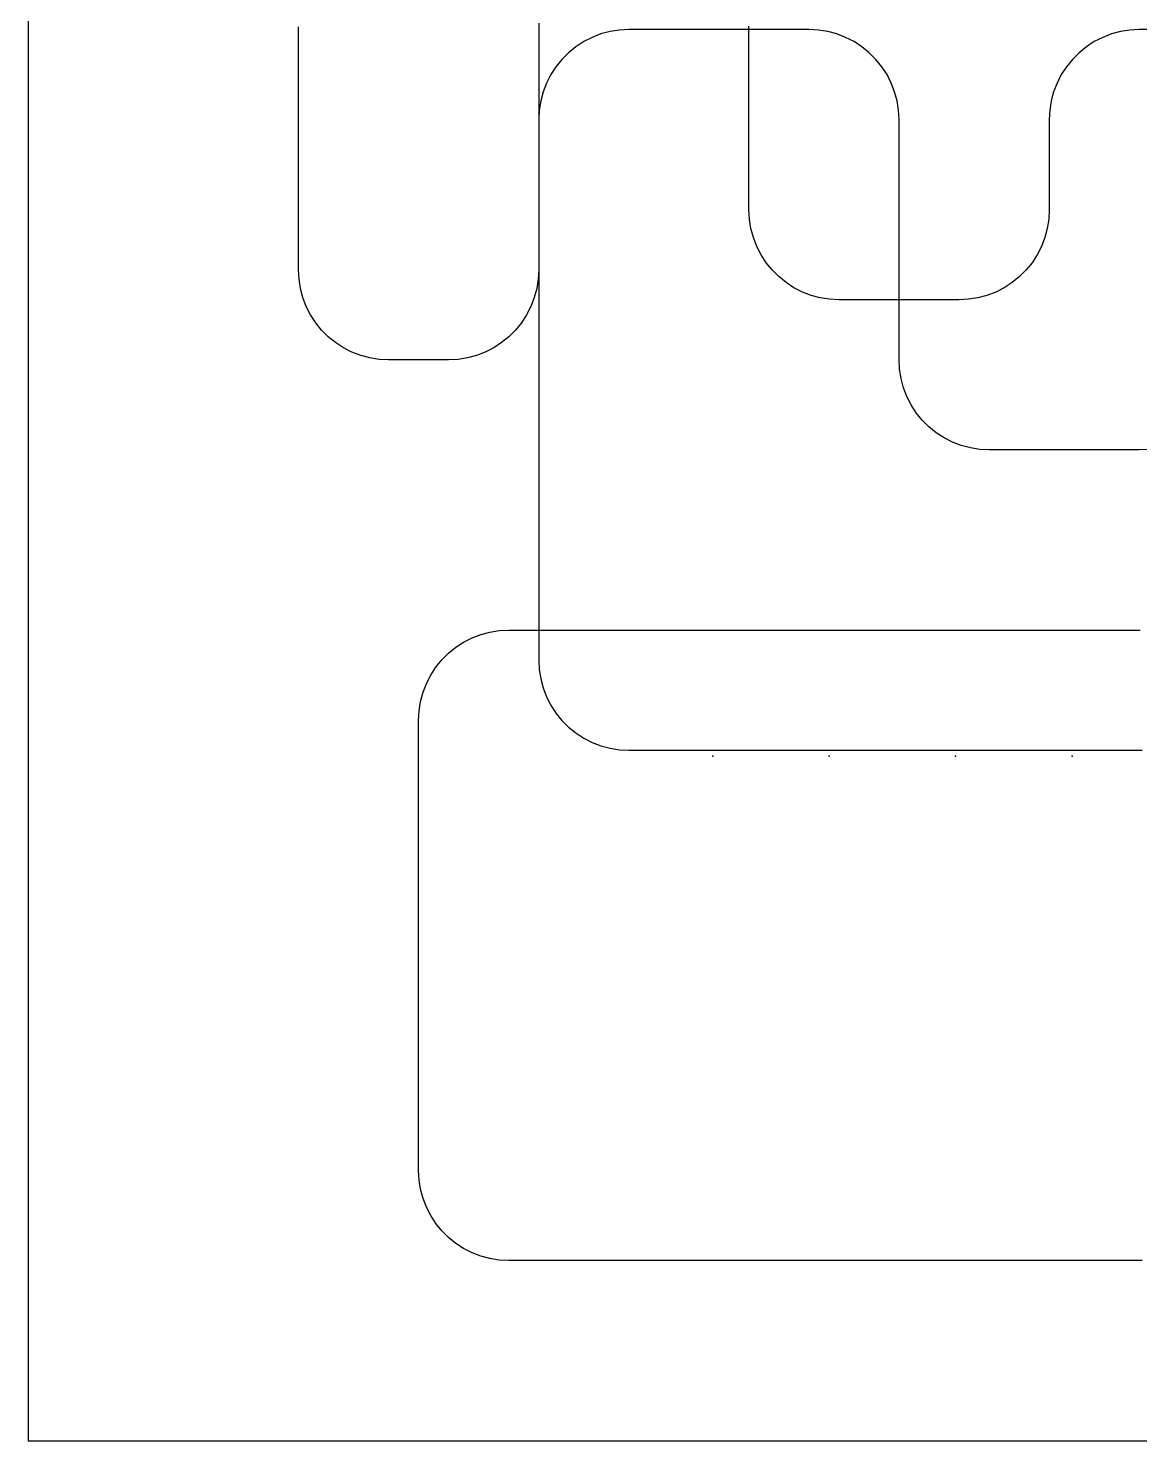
# Model space of a CAD drawing. Header units: millimetres. Extents: x 180000 to 328000, y 0 to 160000.
# Drawn here: x 180000 to 254029, y 0 to 94088 of the extents above; entities that cross this region are included whole.
import ezdxf

# ---------------------------------------------------------------- set-up
doc = ezdxf.new("R2010")
doc.units = ezdxf.units.MM
for name, color, linetype in [('CVS2_GUIDES', 2, 'Continuous'), ('FLOOR', 8, 'Continuous'), ('LOWER', 4, 'Continuous'), ('MIDDLE', 30, 'Continuous'), ('UPPER', 3, 'Continuous')]:
    doc.layers.add(name, color=color, linetype=linetype)

msp = doc.modelspace()

# ---------------------------------------------------------------- linework, layer by layer
at = {"layer": 'CVS2_GUIDES'}
for p in [(225588, 45600, 470), (233353, 45600, 470), (241765, 45600, 470), (249529, 45600, 470)]:
    msp.add_point(p, dxfattribs=at)
at = {"layer": 'FLOOR'}
msp.add_lwpolyline([(180000, 0), (328000, 0), (328000, 160000), (180000, 160000)], close=True, dxfattribs=at)
at = {"layer": 'LOWER'}
for p, q in [((198000, 93529, 350), (198000, 94176, 350)), ((198000, 92882, 350), (198000, 93529, 350)), ((217000, 93196, 350), (216473, 92854, 350)), ((217560, 93481, 350), (217000, 93196, 350)), ((218146, 93706, 350), (217560, 93481, 350)), ((218753, 93869, 350), (218146, 93706, 350)), ((219373, 93967, 350), (218753, 93869, 350)), ((220000, 94000, 350), (219373, 93967, 350)), ((220632, 94000, 350), (220000, 94000, 350)), ((221263, 94000, 350), (220632, 94000, 350)), ((221895, 94000, 350), (221263, 94000, 350)), ((222526, 94000, 350), (221895, 94000, 350)), ((223158, 94000, 350), (222526, 94000, 350)), ((223789, 94000, 350), (223158, 94000, 350)), ((224421, 94000, 350), (223789, 94000, 350)), ((225053, 94000, 350), (224421, 94000, 350)), ((225684, 94000, 350), (225053, 94000, 350)), ((226316, 94000, 350), (225684, 94000, 350)), ((226947, 94000, 350), (226316, 94000, 350)), ((227579, 94000, 350), (226947, 94000, 350)), ((228211, 94000, 350), (227579, 94000, 350)), ((228842, 94000, 350), (228211, 94000, 350)), ((229474, 94000, 350), (228842, 94000, 350)), ((230105, 94000, 350), (229474, 94000, 350)), ((230737, 94000, 350), (230105, 94000, 350)), ((231368, 94000, 350), (230737, 94000, 350)), ((232000, 94000, 350), (231368, 94000, 350)), ((232627, 93967, 350), (232000, 94000, 350)), ((233247, 93869, 350), (232627, 93967, 350)), ((233854, 93706, 350), (233247, 93869, 350)), ((234440, 93481, 350), (233854, 93706, 350)), ((235000, 93196, 350), (234440, 93481, 350)), ((235527, 92854, 350), (235000, 93196, 350)), ((198000, 92235, 350), (198000, 92882, 350)), ((198000, 91588, 350), (198000, 92235, 350)), ((215985, 92459, 350), (215541, 92015, 350)), ((216473, 92854, 350), (215985, 92459, 350)), ((236015, 92459, 350), (235527, 92854, 350)), ((236459, 92015, 350), (236015, 92459, 350)), ((198000, 90941, 350), (198000, 91588, 350)), ((215146, 91527, 350), (214804, 91000, 350)), ((215541, 92015, 350), (215146, 91527, 350)), ((236854, 91527, 350), (236459, 92015, 350)), ((237196, 91000, 350), (236854, 91527, 350)), ((198000, 90294, 350), (198000, 90941, 350)), ((214519, 90440, 350), (214294, 89854, 350)), ((214804, 91000, 350), (214519, 90440, 350)), ((237481, 90440, 350), (237196, 91000, 350)), ((237706, 89854, 350), (237481, 90440, 350)), ((198000, 89647, 350), (198000, 90294, 350)), ((198000, 89000, 350), (198000, 89647, 350)), ((214294, 89854, 350), (214131, 89247, 350)), ((237869, 89247, 350), (237706, 89854, 350)), ((198000, 88353, 350), (198000, 89000, 350)), ((214033, 88627, 350), (214000, 88000, 350)), ((214131, 89247, 350), (214033, 88627, 350)), ((237967, 88627, 350), (237869, 89247, 350)), ((238000, 88000, 350), (237967, 88627, 350)), ((198000, 87706, 350), (198000, 88353, 350)), ((198000, 87059, 350), (198000, 87706, 350)), ((214000, 88000, 350), (214000, 87375, 350)), ((238000, 87360, 350), (238000, 88000, 350)), ((198000, 86412, 350), (198000, 87059, 350)), ((214000, 87375, 350), (214000, 86750, 350)), ((214000, 86750, 350), (214000, 86125, 350)), ((238000, 86720, 350), (238000, 87360, 350)), ((238000, 86080, 350), (238000, 86720, 350)), ((198000, 85765, 350), (198000, 86412, 350)), ((198000, 85118, 350), (198000, 85765, 350)), ((214000, 86125, 350), (214000, 85500, 350)), ((238000, 85440, 350), (238000, 86080, 350)), ((198000, 84471, 350), (198000, 85118, 350)), ((214000, 85500, 350), (214000, 84875, 350)), ((214000, 84875, 350), (214000, 84250, 350)), ((238000, 84800, 350), (238000, 85440, 350)), ((238000, 84160, 350), (238000, 84800, 350)), ((198000, 83824, 350), (198000, 84471, 350)), ((198000, 83176, 350), (198000, 83824, 350)), ((214000, 84250, 350), (214000, 83625, 350)), ((238000, 83520, 350), (238000, 84160, 350)), ((198000, 82529, 350), (198000, 83176, 350)), ((214000, 83625, 350), (214000, 83000, 350)), ((214000, 83000, 350), (214000, 82375, 350)), ((238000, 82880, 350), (238000, 83520, 350)), ((238000, 82240, 350), (238000, 82880, 350)), ((198000, 81882, 350), (198000, 82529, 350)), ((198000, 81235, 350), (198000, 81882, 350)), ((214000, 82375, 350), (214000, 81750, 350)), ((238000, 81600, 350), (238000, 82240, 350)), ((198000, 80588, 350), (198000, 81235, 350)), ((214000, 81750, 350), (214000, 81125, 350)), ((214000, 81125, 350), (214000, 80500, 350)), ((238000, 80960, 350), (238000, 81600, 350)), ((238000, 80320, 350), (238000, 80960, 350)), ((198000, 79941, 350), (198000, 80588, 350)), ((214000, 80500, 350), (214000, 79875, 350)), ((238000, 79680, 350), (238000, 80320, 350)), ((198000, 79294, 350), (198000, 79941, 350)), ((198000, 78647, 350), (198000, 79294, 350)), ((214000, 79875, 350), (214000, 79250, 350)), ((214000, 79250, 350), (214000, 78625, 350)), ((238000, 79040, 350), (238000, 79680, 350)), ((238000, 78400, 350), (238000, 79040, 350)), ((198000, 78000, 350), (198000, 78647, 350)), ((214000, 78625, 350), (214000, 78000, 350)), ((238000, 77760, 350), (238000, 78400, 350)), ((198033, 77373, 350), (198000, 78000, 350)), ((198131, 76753, 350), (198033, 77373, 350)), ((213967, 77373, 350), (213869, 76753, 350)), ((214000, 78000, 350), (213967, 77373, 350)), ((238000, 77120, 350), (238000, 77760, 350)), ((198294, 76146, 350), (198131, 76753, 350)), ((213869, 76753, 350), (213706, 76146, 350)), ((238000, 76480, 350), (238000, 77120, 350)), ((238000, 75840, 350), (238000, 76480, 350)), ((198519, 75560, 350), (198294, 76146, 350)), ((198804, 75000, 350), (198519, 75560, 350)), ((213481, 75560, 350), (213196, 75000, 350)), ((213706, 76146, 350), (213481, 75560, 350)), ((238000, 75200, 350), (238000, 75840, 350)), ((199146, 74473, 350), (198804, 75000, 350)), ((199541, 73985, 350), (199146, 74473, 350)), ((212854, 74473, 350), (212459, 73985, 350)), ((213196, 75000, 350), (212854, 74473, 350)), ((238000, 74560, 350), (238000, 75200, 350)), ((238000, 73920, 350), (238000, 74560, 350)), ((199985, 73541, 350), (199541, 73985, 350)), ((200473, 73146, 350), (199985, 73541, 350)), ((212015, 73541, 350), (211527, 73146, 350)), ((212459, 73985, 350), (212015, 73541, 350)), ((238000, 73280, 350), (238000, 73920, 350)), ((201000, 72804, 350), (200473, 73146, 350)), ((201560, 72519, 350), (201000, 72804, 350)), ((202146, 72294, 350), (201560, 72519, 350)), ((210440, 72519, 350), (209854, 72294, 350)), ((211000, 72804, 350), (210440, 72519, 350)), ((211527, 73146, 350), (211000, 72804, 350)), ((238000, 72640, 350), (238000, 73280, 350)), ((238000, 72000, 350), (238000, 72640, 350)), ((202753, 72131, 350), (202146, 72294, 350)), ((203373, 72033, 350), (202753, 72131, 350)), ((204000, 72000, 350), (203373, 72033, 350)), ((204571, 72000, 350), (204000, 72000, 350)), ((205143, 72000, 350), (204571, 72000, 350)), ((205714, 72000, 350), (205143, 72000, 350)), ((206286, 72000, 350), (205714, 72000, 350)), ((206857, 72000, 350), (206286, 72000, 350)), ((207429, 72000, 350), (206857, 72000, 350)), ((208000, 72000, 350), (207429, 72000, 350)), ((208627, 72033, 350), (208000, 72000, 350)), ((209247, 72131, 350), (208627, 72033, 350)), ((209854, 72294, 350), (209247, 72131, 350)), ((238033, 71373, 350), (238000, 72000, 350)), ((238131, 70753, 350), (238033, 71373, 350)), ((238294, 70146, 350), (238131, 70753, 350)), ((238519, 69560, 350), (238294, 70146, 350)), ((238804, 69000, 350), (238519, 69560, 350)), ((239146, 68473, 350), (238804, 69000, 350)), ((239541, 67985, 350), (239146, 68473, 350)), ((239985, 67541, 350), (239541, 67985, 350)), ((240473, 67146, 350), (239985, 67541, 350)), ((241000, 66804, 350), (240473, 67146, 350)), ((241560, 66519, 350), (241000, 66804, 350)), ((242146, 66294, 350), (241560, 66519, 350)), ((242753, 66131, 350), (242146, 66294, 350)), ((243373, 66033, 350), (242753, 66131, 350)), ((244000, 66000, 350), (243373, 66033, 350)), ((244625, 66000, 350), (244000, 66000, 350)), ((245250, 66000, 350), (244625, 66000, 350)), ((245875, 66000, 350), (245250, 66000, 350)), ((246500, 66000, 350), (245875, 66000, 350)), ((247125, 66000, 350), (246500, 66000, 350)), ((247750, 66000, 350), (247125, 66000, 350)), ((248375, 66000, 350), (247750, 66000, 350)), ((249000, 66000, 350), (248375, 66000, 350)), ((249625, 66000, 350), (249000, 66000, 350)), ((250250, 66000, 350), (249625, 66000, 350)), ((250875, 66000, 350), (250250, 66000, 350)), ((251500, 66000, 350), (250875, 66000, 350)), ((252125, 66000, 350), (251500, 66000, 350)), ((252750, 66000, 350), (252125, 66000, 350)), ((253375, 66000, 350), (252750, 66000, 350)), ((254000, 66000, 350), (253375, 66000, 350)), ((254627, 66033, 350), (254000, 66000, 350)), ((209560, 53481, 350), (210146, 53706, 350)), ((210146, 53706, 350), (210753, 53869, 350)), ((210753, 53869, 350), (211373, 53967, 350)), ((211373, 53967, 350), (212000, 54000, 350)), ((212000, 54000, 350), (212647, 54000, 350)), ((212647, 54000, 350), (213294, 54000, 350)), ((213294, 54000, 350), (213941, 54000, 350)), ((213941, 54000, 350), (214588, 54000, 350)), ((214588, 54000, 350), (215235, 54000, 350)), ((215235, 54000, 350), (215882, 54000, 350)), ((215882, 54000, 350), (216529, 54000, 350)), ((216529, 54000, 350), (217176, 54000, 350)), ((217176, 54000, 350), (217824, 54000, 350)), ((217824, 54000, 350), (218471, 54000, 350)), ((218471, 54000, 350), (219118, 54000, 350)), ((219118, 54000, 350), (219765, 54000, 350)), ((219765, 54000, 350), (220412, 54000, 350)), ((220412, 54000, 350), (221059, 54000, 350)), ((221059, 54000, 350), (221706, 54000, 350)), ((221706, 54000, 350), (222353, 54000, 350)), ((222353, 54000, 350), (223000, 54000, 350)), ((223000, 54000, 350), (223647, 54000, 350)), ((223647, 54000, 350), (224294, 54000, 350)), ((224294, 54000, 350), (224941, 54000, 350)), ((224941, 54000, 350), (225588, 54000, 350)), ((225588, 54000, 350), (226235, 54000, 350)), ((226235, 54000, 350), (226882, 54000, 350)), ((226882, 54000, 350), (227529, 54000, 350)), ((227529, 54000, 350), (228176, 54000, 350)), ((228176, 54000, 350), (228824, 54000, 350)), ((228824, 54000, 350), (229471, 54000, 350)), ((229471, 54000, 350), (230118, 54000, 350)), ((230118, 54000, 350), (230765, 54000, 350)), ((230765, 54000, 350), (231412, 54000, 350)), ((231412, 54000, 350), (232059, 54000, 350)), ((232059, 54000, 350), (232706, 54000, 350)), ((232706, 54000, 350), (233353, 54000, 350)), ((233353, 54000, 350), (234000, 54000, 350)), ((234000, 54000, 350), (234647, 54000, 350)), ((234647, 54000, 350), (235294, 54000, 350)), ((235294, 54000, 350), (235941, 54000, 350)), ((235941, 54000, 350), (236588, 54000, 350)), ((236588, 54000, 350), (237235, 54000, 350)), ((237235, 54000, 350), (237882, 54000, 350)), ((237882, 54000, 350), (238529, 54000, 350)), ((238529, 54000, 350), (239176, 54000, 350)), ((239176, 54000, 350), (239824, 54000, 350)), ((239824, 54000, 350), (240471, 54000, 350)), ((240471, 54000, 350), (241118, 54000, 350)), ((241118, 54000, 350), (241765, 54000, 350)), ((241765, 54000, 350), (242412, 54000, 350)), ((242412, 54000, 350), (243059, 54000, 350)), ((243059, 54000, 350), (243706, 54000, 350)), ((243706, 54000, 350), (244353, 54000, 350)), ((244353, 54000, 350), (245000, 54000, 350)), ((245000, 54000, 350), (245647, 54000, 350)), ((245647, 54000, 350), (246294, 54000, 350)), ((246294, 54000, 350), (246941, 54000, 350)), ((246941, 54000, 350), (247588, 54000, 350)), ((247588, 54000, 350), (248235, 54000, 350)), ((248235, 54000, 350), (248882, 54000, 350)), ((248882, 54000, 350), (249529, 54000, 350)), ((249529, 54000, 350), (250176, 54000, 350)), ((250176, 54000, 350), (250824, 54000, 350)), ((250824, 54000, 350), (251471, 54000, 350)), ((251471, 54000, 350), (252118, 54000, 350)), ((252118, 54000, 350), (252765, 54000, 350)), ((252765, 54000, 350), (253412, 54000, 350)), ((253412, 54000, 350), (254059, 54000, 350)), ((207985, 52459, 350), (208473, 52854, 350)), ((208473, 52854, 350), (209000, 53196, 350)), ((209000, 53196, 350), (209560, 53481, 350)), ((207146, 51527, 350), (207541, 52015, 350)), ((207541, 52015, 350), (207985, 52459, 350)), ((206519, 50440, 350), (206804, 51000, 350)), ((206804, 51000, 350), (207146, 51527, 350)), ((206294, 49854, 350), (206519, 50440, 350)), ((206033, 48627, 350), (206131, 49247, 350)), ((206131, 49247, 350), (206294, 49854, 350)), ((206000, 48000, 350), (206033, 48627, 350)), ((206000, 47362, 350), (206000, 48000, 350)), ((206000, 46723, 350), (206000, 47362, 350)), ((206000, 46085, 350), (206000, 46723, 350)), ((206000, 45447, 350), (206000, 46085, 350)), ((206000, 44809, 350), (206000, 45447, 350)), ((206000, 44170, 350), (206000, 44809, 350)), ((206000, 43532, 350), (206000, 44170, 350)), ((206000, 42894, 350), (206000, 43532, 350)), ((206000, 42255, 350), (206000, 42894, 350)), ((206000, 41617, 350), (206000, 42255, 350)), ((206000, 40979, 350), (206000, 41617, 350)), ((206000, 40340, 350), (206000, 40979, 350)), ((206000, 39702, 350), (206000, 40340, 350)), ((206000, 39064, 350), (206000, 39702, 350)), ((206000, 38426, 350), (206000, 39064, 350)), ((206000, 37787, 350), (206000, 38426, 350)), ((206000, 37149, 350), (206000, 37787, 350)), ((206000, 36511, 350), (206000, 37149, 350)), ((206000, 35872, 350), (206000, 36511, 350)), ((206000, 35234, 350), (206000, 35872, 350)), ((206000, 34596, 350), (206000, 35234, 350)), ((206000, 33957, 350), (206000, 34596, 350)), ((206000, 33319, 350), (206000, 33957, 350)), ((206000, 32681, 350), (206000, 33319, 350)), ((206000, 32043, 350), (206000, 32681, 350)), ((206000, 31404, 350), (206000, 32043, 350)), ((206000, 30766, 350), (206000, 31404, 350)), ((206000, 30128, 350), (206000, 30766, 350)), ((206000, 29489, 350), (206000, 30128, 350)), ((206000, 28851, 350), (206000, 29489, 350)), ((206000, 28213, 350), (206000, 28851, 350)), ((206000, 27574, 350), (206000, 28213, 350)), ((206000, 26936, 350), (206000, 27574, 350)), ((206000, 26298, 350), (206000, 26936, 350)), ((206000, 25660, 350), (206000, 26298, 350)), ((206000, 25021, 350), (206000, 25660, 350)), ((206000, 24383, 350), (206000, 25021, 350)), ((206000, 23745, 350), (206000, 24383, 350)), ((206000, 23106, 350), (206000, 23745, 350)), ((206000, 22468, 350), (206000, 23106, 350)), ((206000, 21830, 350), (206000, 22468, 350)), ((206000, 21191, 350), (206000, 21830, 350)), ((206000, 20553, 350), (206000, 21191, 350)), ((206000, 19915, 350), (206000, 20553, 350)), ((206000, 19277, 350), (206000, 19915, 350)), ((206000, 18638, 350), (206000, 19277, 350)), ((206000, 18000, 350), (206000, 18638, 350)), ((206033, 17373, 350), (206000, 18000, 350)), ((206131, 16753, 350), (206033, 17373, 350)), ((206294, 16146, 350), (206131, 16753, 350)), ((206519, 15560, 350), (206294, 16146, 350)), ((206804, 15000, 350), (206519, 15560, 350)), ((207146, 14473, 350), (206804, 15000, 350)), ((207541, 13985, 350), (207146, 14473, 350)), ((207985, 13541, 350), (207541, 13985, 350)), ((208473, 13146, 350), (207985, 13541, 350)), ((209000, 12804, 350), (208473, 13146, 350)), ((209560, 12519, 350), (209000, 12804, 350)), ((210146, 12294, 350), (209560, 12519, 350)), ((210753, 12131, 350), (210146, 12294, 350)), ((211373, 12033, 350), (210753, 12131, 350)), ((212000, 12000, 350), (211373, 12033, 350)), ((212649, 12000, 350), (212000, 12000, 350)), ((213298, 12000, 350), (212649, 12000, 350)), ((213947, 12000, 350), (213298, 12000, 350)), ((214596, 12000, 350), (213947, 12000, 350)), ((215245, 12000, 350), (214596, 12000, 350)), ((215894, 12000, 350), (215245, 12000, 350)), ((216543, 12000, 350), (215894, 12000, 350)), ((217192, 12000, 350), (216543, 12000, 350)), ((217841, 12000, 350), (217192, 12000, 350)), ((218490, 12000, 350), (217841, 12000, 350)), ((219139, 12000, 350), (218490, 12000, 350)), ((219788, 12000, 350), (219139, 12000, 350)), ((220437, 12000, 350), (219788, 12000, 350)), ((221086, 12000, 350), (220437, 12000, 350)), ((221735, 12000, 350), (221086, 12000, 350)), ((222384, 12000, 350), (221735, 12000, 350)), ((223033, 12000, 350), (222384, 12000, 350)), ((223682, 12000, 350), (223033, 12000, 350)), ((224331, 12000, 350), (223682, 12000, 350)), ((224980, 12000, 350), (224331, 12000, 350)), ((225629, 12000, 350), (224980, 12000, 350)), ((226278, 12000, 350), (225629, 12000, 350)), ((226927, 12000, 350), (226278, 12000, 350)), ((227576, 12000, 350), (226927, 12000, 350)), ((228225, 12000, 350), (227576, 12000, 350)), ((228874, 12000, 350), (228225, 12000, 350)), ((229523, 12000, 350), (228874, 12000, 350)), ((230172, 12000, 350), (229523, 12000, 350)), ((230821, 12000, 350), (230172, 12000, 350)), ((231470, 12000, 350), (230821, 12000, 350)), ((232119, 12000, 350), (231470, 12000, 350)), ((232768, 12000, 350), (232119, 12000, 350)), ((233417, 12000, 350), (232768, 12000, 350)), ((234066, 12000, 350), (233417, 12000, 350)), ((234715, 12000, 350), (234066, 12000, 350)), ((235364, 12000, 350), (234715, 12000, 350)), ((236013, 12000, 350), (235364, 12000, 350)), ((236662, 12000, 350), (236013, 12000, 350)), ((237311, 12000, 350), (236662, 12000, 350)), ((237960, 12000, 350), (237311, 12000, 350)), ((238609, 12000, 350), (237960, 12000, 350)), ((239258, 12000, 350), (238609, 12000, 350)), ((239907, 12000, 350), (239258, 12000, 350)), ((240556, 12000, 350), (239907, 12000, 350)), ((241205, 12000, 350), (240556, 12000, 350)), ((241854, 12000, 350), (241205, 12000, 350)), ((242503, 12000, 350), (241854, 12000, 350)), ((243152, 12000, 350), (242503, 12000, 350)), ((243801, 12000, 350), (243152, 12000, 350)), ((244450, 12000, 350), (243801, 12000, 350)), ((245099, 12000, 350), (244450, 12000, 350)), ((245748, 12000, 350), (245099, 12000, 350)), ((246397, 12000, 350), (245748, 12000, 350)), ((247046, 12000, 350), (246397, 12000, 350)), ((247695, 12000, 350), (247046, 12000, 350)), ((248344, 12000, 350), (247695, 12000, 350)), ((248993, 12000, 350), (248344, 12000, 350)), ((249642, 12000, 350), (248993, 12000, 350)), ((250291, 12000, 350), (249642, 12000, 350)), ((250940, 12000, 350), (250291, 12000, 350)), ((251589, 12000, 350), (250940, 12000, 350)), ((252238, 12000, 350), (251589, 12000, 350)), ((252887, 12000, 350), (252238, 12000, 350)), ((253536, 12000, 350), (252887, 12000, 350)), ((254185, 12000, 350), (253536, 12000, 350))]:
    msp.add_line(p, q, dxfattribs=at)
at = {"layer": 'MIDDLE'}
for p, q in [((214000, 94429, 5046), (214000, 93786, 5097)), ((214000, 93786, 5097), (214000, 93143, 5151)), ((214000, 93143, 5151), (214000, 92500, 5206)), ((214000, 92500, 5206), (214000, 91857, 5263)), ((214000, 91857, 5263), (214000, 91214, 5322)), ((214000, 91214, 5322), (214000, 90571, 5383)), ((214000, 90571, 5383), (214000, 89929, 5445)), ((214000, 89929, 5445), (214000, 89286, 5508)), ((214000, 89286, 5508), (214000, 88643, 5573)), ((214000, 88643, 5573), (214000, 88000, 5639)), ((214000, 88000, 5639), (214000, 87357, 5706)), ((214000, 87357, 5706), (214000, 86714, 5774)), ((214000, 86714, 5774), (214000, 86071, 5844)), ((214000, 86071, 5844), (214000, 85429, 5914)), ((214000, 85429, 5914), (214000, 84786, 5985)), ((214000, 84786, 5985), (214000, 84143, 6057)), ((214000, 84143, 6057), (214000, 83500, 6130)), ((214000, 83500, 6130), (214000, 82857, 6203)), ((214000, 82857, 6203), (214000, 82214, 6277)), ((214000, 82214, 6277), (214000, 81571, 6351)), ((214000, 81571, 6351), (214000, 80929, 6425)), ((214000, 80929, 6425), (214000, 80286, 6500)), ((214000, 80286, 6500), (214000, 79643, 6575)), ((214000, 79643, 6575), (214000, 79000, 6650))]:
    msp.add_line(p, q, dxfattribs=at)
at = {"layer": 'UPPER'}
for p, q in [((228000, 93586, 8750), (228000, 94230, 8750)), ((228000, 92943, 8750), (228000, 93586, 8750)), ((251000, 93196, 8750), (250473, 92854, 8750)), ((251560, 93481, 8750), (251000, 93196, 8750)), ((252146, 93706, 8750), (251560, 93481, 8750)), ((252753, 93869, 8750), (252146, 93706, 8750)), ((253373, 93967, 8750), (252753, 93869, 8750)), ((254000, 94000, 8750), (253373, 93967, 8750)), ((254615, 94000, 8750), (254000, 94000, 8750)), ((228000, 92299, 8750), (228000, 92943, 8750)), ((228000, 91655, 8750), (228000, 92299, 8750)), ((249985, 92459, 8750), (249541, 92015, 8750)), ((250473, 92854, 8750), (249985, 92459, 8750)), ((228000, 91011, 8750), (228000, 91655, 8750)), ((249146, 91527, 8750), (248804, 91000, 8750)), ((249541, 92015, 8750), (249146, 91527, 8750)), ((228000, 90368, 8750), (228000, 91011, 8750)), ((228000, 89724, 8750), (228000, 90368, 8750)), ((248519, 90440, 8750), (248294, 89854, 8750)), ((248804, 91000, 8750), (248519, 90440, 8750)), ((228000, 89080, 8750), (228000, 89724, 8750)), ((248294, 89854, 8750), (248131, 89247, 8750)), ((228000, 88437, 8750), (228000, 89080, 8750)), ((248033, 88627, 8750), (248000, 88000, 8750)), ((248131, 89247, 8750), (248033, 88627, 8750)), ((228000, 87793, 8750), (228000, 88437, 8750)), ((228000, 87149, 8750), (228000, 87793, 8750)), ((248000, 88000, 8750), (248000, 87400, 8750)), ((228000, 86506, 8750), (228000, 87149, 8750)), ((248000, 87400, 8750), (248000, 86800, 8750)), ((248000, 86800, 8750), (248000, 86200, 8750)), ((228000, 85862, 8750), (228000, 86506, 8750)), ((228000, 85218, 8750), (228000, 85862, 8750)), ((248000, 86200, 8750), (248000, 85600, 8750)), ((228000, 84575, 8750), (228000, 85218, 8750)), ((248000, 85600, 8750), (248000, 85000, 8750)), ((248000, 85000, 8750), (248000, 84400, 8750)), ((228000, 83931, 8750), (228000, 84575, 8750)), ((228000, 83287, 8750), (228000, 83931, 8750)), ((248000, 84400, 8750), (248000, 83800, 8750)), ((248000, 83800, 8750), (248000, 83200, 8750)), ((228000, 82644, 8750), (228000, 83287, 8750)), ((248000, 83200, 8750), (248000, 82600, 8750)), ((228000, 82000, 8750), (228000, 82644, 8750)), ((228033, 81373, 8750), (228000, 82000, 8750)), ((248000, 82000, 8750), (247967, 81373, 8750)), ((248000, 82600, 8750), (248000, 82000, 8750)), ((228131, 80753, 8750), (228033, 81373, 8750)), ((247967, 81373, 8750), (247869, 80753, 8750)), ((228294, 80146, 8750), (228131, 80753, 8750)), ((228519, 79560, 8750), (228294, 80146, 8750)), ((247706, 80146, 8750), (247481, 79560, 8750)), ((247869, 80753, 8750), (247706, 80146, 8750)), ((228804, 79000, 8750), (228519, 79560, 8750)), ((247481, 79560, 8750), (247196, 79000, 8750)), ((214000, 79000, 6650), (214000, 78357, 6725)), ((214000, 78357, 6725), (214000, 77714, 6800)), ((229146, 78473, 8750), (228804, 79000, 8750)), ((229541, 77985, 8750), (229146, 78473, 8750)), ((246854, 78473, 8750), (246459, 77985, 8750)), ((247196, 79000, 8750), (246854, 78473, 8750)), ((214000, 77714, 6800), (214000, 77071, 6875)), ((229985, 77541, 8750), (229541, 77985, 8750)), ((230473, 77146, 8750), (229985, 77541, 8750)), ((246015, 77541, 8750), (245527, 77146, 8750)), ((246459, 77985, 8750), (246015, 77541, 8750)), ((214000, 77071, 6875), (214000, 76429, 6949)), ((214000, 76429, 6949), (214000, 75786, 7023)), ((231000, 76804, 8750), (230473, 77146, 8750)), ((231560, 76519, 8750), (231000, 76804, 8750)), ((232146, 76294, 8750), (231560, 76519, 8750)), ((232753, 76131, 8750), (232146, 76294, 8750)), ((243854, 76294, 8750), (243247, 76131, 8750)), ((244440, 76519, 8750), (243854, 76294, 8750)), ((245000, 76804, 8750), (244440, 76519, 8750)), ((245527, 77146, 8750), (245000, 76804, 8750)), ((214000, 75786, 7023), (214000, 75143, 7097)), ((233373, 76033, 8750), (232753, 76131, 8750)), ((234000, 76000, 8750), (233373, 76033, 8750)), ((234615, 76000, 8750), (234000, 76000, 8750)), ((235231, 76000, 8750), (234615, 76000, 8750)), ((235846, 76000, 8750), (235231, 76000, 8750)), ((236462, 76000, 8750), (235846, 76000, 8750)), ((237077, 76000, 8750), (236462, 76000, 8750)), ((237692, 76000, 8750), (237077, 76000, 8750)), ((238308, 76000, 8750), (237692, 76000, 8750)), ((238923, 76000, 8750), (238308, 76000, 8750)), ((239538, 76000, 8750), (238923, 76000, 8750)), ((240154, 76000, 8750), (239538, 76000, 8750)), ((240769, 76000, 8750), (240154, 76000, 8750)), ((241385, 76000, 8750), (240769, 76000, 8750)), ((242000, 76000, 8750), (241385, 76000, 8750)), ((242627, 76033, 8750), (242000, 76000, 8750)), ((243247, 76131, 8750), (242627, 76033, 8750)), ((214000, 75143, 7097), (214000, 74500, 7170)), ((214000, 74500, 7170), (214000, 73857, 7243)), ((214000, 73857, 7243), (214000, 73214, 7315)), ((214000, 73214, 7315), (214000, 72571, 7386)), ((214000, 72571, 7386), (214000, 71929, 7456)), ((214000, 71929, 7456), (214000, 71286, 7526)), ((214000, 71286, 7526), (214000, 70643, 7594)), ((214000, 70643, 7594), (214000, 70000, 7661)), ((214000, 70000, 7661), (214000, 69357, 7727)), ((214000, 69357, 7727), (214000, 68714, 7792)), ((214000, 68714, 7792), (214000, 68071, 7855)), ((214000, 68071, 7855), (214000, 67429, 7917)), ((214000, 67429, 7917), (214000, 66786, 7978)), ((214000, 66786, 7978), (214000, 66143, 8037)), ((214000, 66143, 8037), (214000, 65500, 8094)), ((214000, 65500, 8094), (214000, 64857, 8149)), ((214000, 64857, 8149), (214000, 64214, 8203)), ((214000, 64214, 8203), (214000, 63571, 8254)), ((214000, 63571, 8254), (214000, 62929, 8304)), ((214000, 62929, 8304), (214000, 62286, 8351)), ((214000, 62286, 8351), (214000, 61643, 8396)), ((214000, 61643, 8396), (214000, 61000, 8439)), ((214000, 61000, 8439), (214000, 60357, 8479)), ((214000, 60357, 8479), (214000, 59714, 8517)), ((214000, 59714, 8517), (214000, 59071, 8553)), ((214000, 59071, 8553), (214000, 58429, 8586)), ((214000, 58429, 8586), (214000, 57786, 8616)), ((214000, 57786, 8616), (214000, 57143, 8643)), ((214000, 57143, 8643), (214000, 56500, 8667)), ((214000, 56500, 8667), (214000, 55857, 8689)), ((214000, 55857, 8689), (214000, 55214, 8707)), ((214000, 55214, 8707), (214000, 54571, 8722)), ((214000, 54571, 8722), (214000, 53929, 8734)), ((214000, 53929, 8734), (214000, 53286, 8743)), ((214000, 53286, 8743), (214000, 52643, 8748)), ((214000, 52643, 8748), (214000, 52000, 8750)), ((214000, 52000, 8750), (214033, 51373, 8750)), ((214033, 51373, 8750), (214131, 50753, 8750)), ((214131, 50753, 8750), (214294, 50146, 8750)), ((214294, 50146, 8750), (214519, 49560, 8750)), ((214519, 49560, 8750), (214804, 49000, 8750)), ((214804, 49000, 8750), (215146, 48473, 8750)), ((215146, 48473, 8750), (215541, 47985, 8750)), ((215541, 47985, 8750), (215985, 47541, 8750)), ((215985, 47541, 8750), (216473, 47146, 8750)), ((216473, 47146, 8750), (217000, 46804, 8750)), ((217000, 46804, 8750), (217560, 46519, 8750)), ((217560, 46519, 8750), (218146, 46294, 8750)), ((218146, 46294, 8750), (218753, 46131, 8750)), ((218753, 46131, 8750), (219373, 46033, 8750)), ((219373, 46033, 8750), (220000, 46000, 8750)), ((220000, 46000, 8750), (220645, 46000, 8750)), ((220645, 46000, 8750), (221290, 46000, 8750)), ((221290, 46000, 8750), (221935, 46000, 8750)), ((221935, 46000, 8750), (222581, 46000, 8750)), ((222581, 46000, 8750), (223226, 46000, 8750)), ((223226, 46000, 8750), (223871, 46000, 8750)), ((223871, 46000, 8750), (224516, 46000, 8750)), ((224516, 46000, 8750), (225161, 46000, 8750)), ((225161, 46000, 8750), (225806, 46000, 8750)), ((225806, 46000, 8750), (226452, 46000, 8750)), ((226452, 46000, 8750), (227097, 46000, 8750)), ((227097, 46000, 8750), (227742, 46000, 8750)), ((227742, 46000, 8750), (228387, 46000, 8750)), ((228387, 46000, 8750), (229032, 46000, 8750)), ((229032, 46000, 8750), (229677, 46000, 8750)), ((229677, 46000, 8750), (230323, 46000, 8750)), ((230323, 46000, 8750), (230968, 46000, 8750)), ((230968, 46000, 8750), (231613, 46000, 8750)), ((231613, 46000, 8750), (232258, 46000, 8750)), ((232258, 46000, 8750), (232903, 46000, 8750)), ((232903, 46000, 8750), (233548, 46000, 8750)), ((233548, 46000, 8750), (234194, 46000, 8750)), ((234194, 46000, 8750), (234839, 46000, 8750)), ((234839, 46000, 8750), (235484, 46000, 8750)), ((235484, 46000, 8750), (236129, 46000, 8750)), ((236129, 46000, 8750), (236774, 46000, 8750)), ((236774, 46000, 8750), (237419, 46000, 8750)), ((237419, 46000, 8750), (238065, 46000, 8750)), ((238065, 46000, 8750), (238710, 46000, 8750)), ((238710, 46000, 8750), (239355, 46000, 8750)), ((239355, 46000, 8750), (240000, 46000, 8750)), ((240000, 46000, 8750), (240645, 46000, 8750)), ((240645, 46000, 8750), (241290, 46000, 8750)), ((241290, 46000, 8750), (241935, 46000, 8750)), ((241935, 46000, 8750), (242581, 46000, 8750)), ((242581, 46000, 8750), (243226, 46000, 8750)), ((243226, 46000, 8750), (243871, 46000, 8750)), ((243871, 46000, 8750), (244516, 46000, 8750)), ((244516, 46000, 8750), (245161, 46000, 8750)), ((245161, 46000, 8750), (245806, 46000, 8750)), ((245806, 46000, 8750), (246452, 46000, 8750)), ((246452, 46000, 8750), (247097, 46000, 8750)), ((247097, 46000, 8750), (247742, 46000, 8750)), ((247742, 46000, 8750), (248387, 46000, 8750)), ((248387, 46000, 8750), (249032, 46000, 8750)), ((249032, 46000, 8750), (249677, 46000, 8750)), ((249677, 46000, 8750), (250323, 46000, 8750)), ((250323, 46000, 8750), (250968, 46000, 8750)), ((250968, 46000, 8750), (251613, 46000, 8750)), ((251613, 46000, 8750), (252258, 46000, 8750)), ((252258, 46000, 8750), (252903, 46000, 8750)), ((252903, 46000, 8750), (253548, 46000, 8750)), ((253548, 46000, 8750), (254194, 46000, 8750))]:
    msp.add_line(p, q, dxfattribs=at)

doc.saveas('drawing.dxf')
